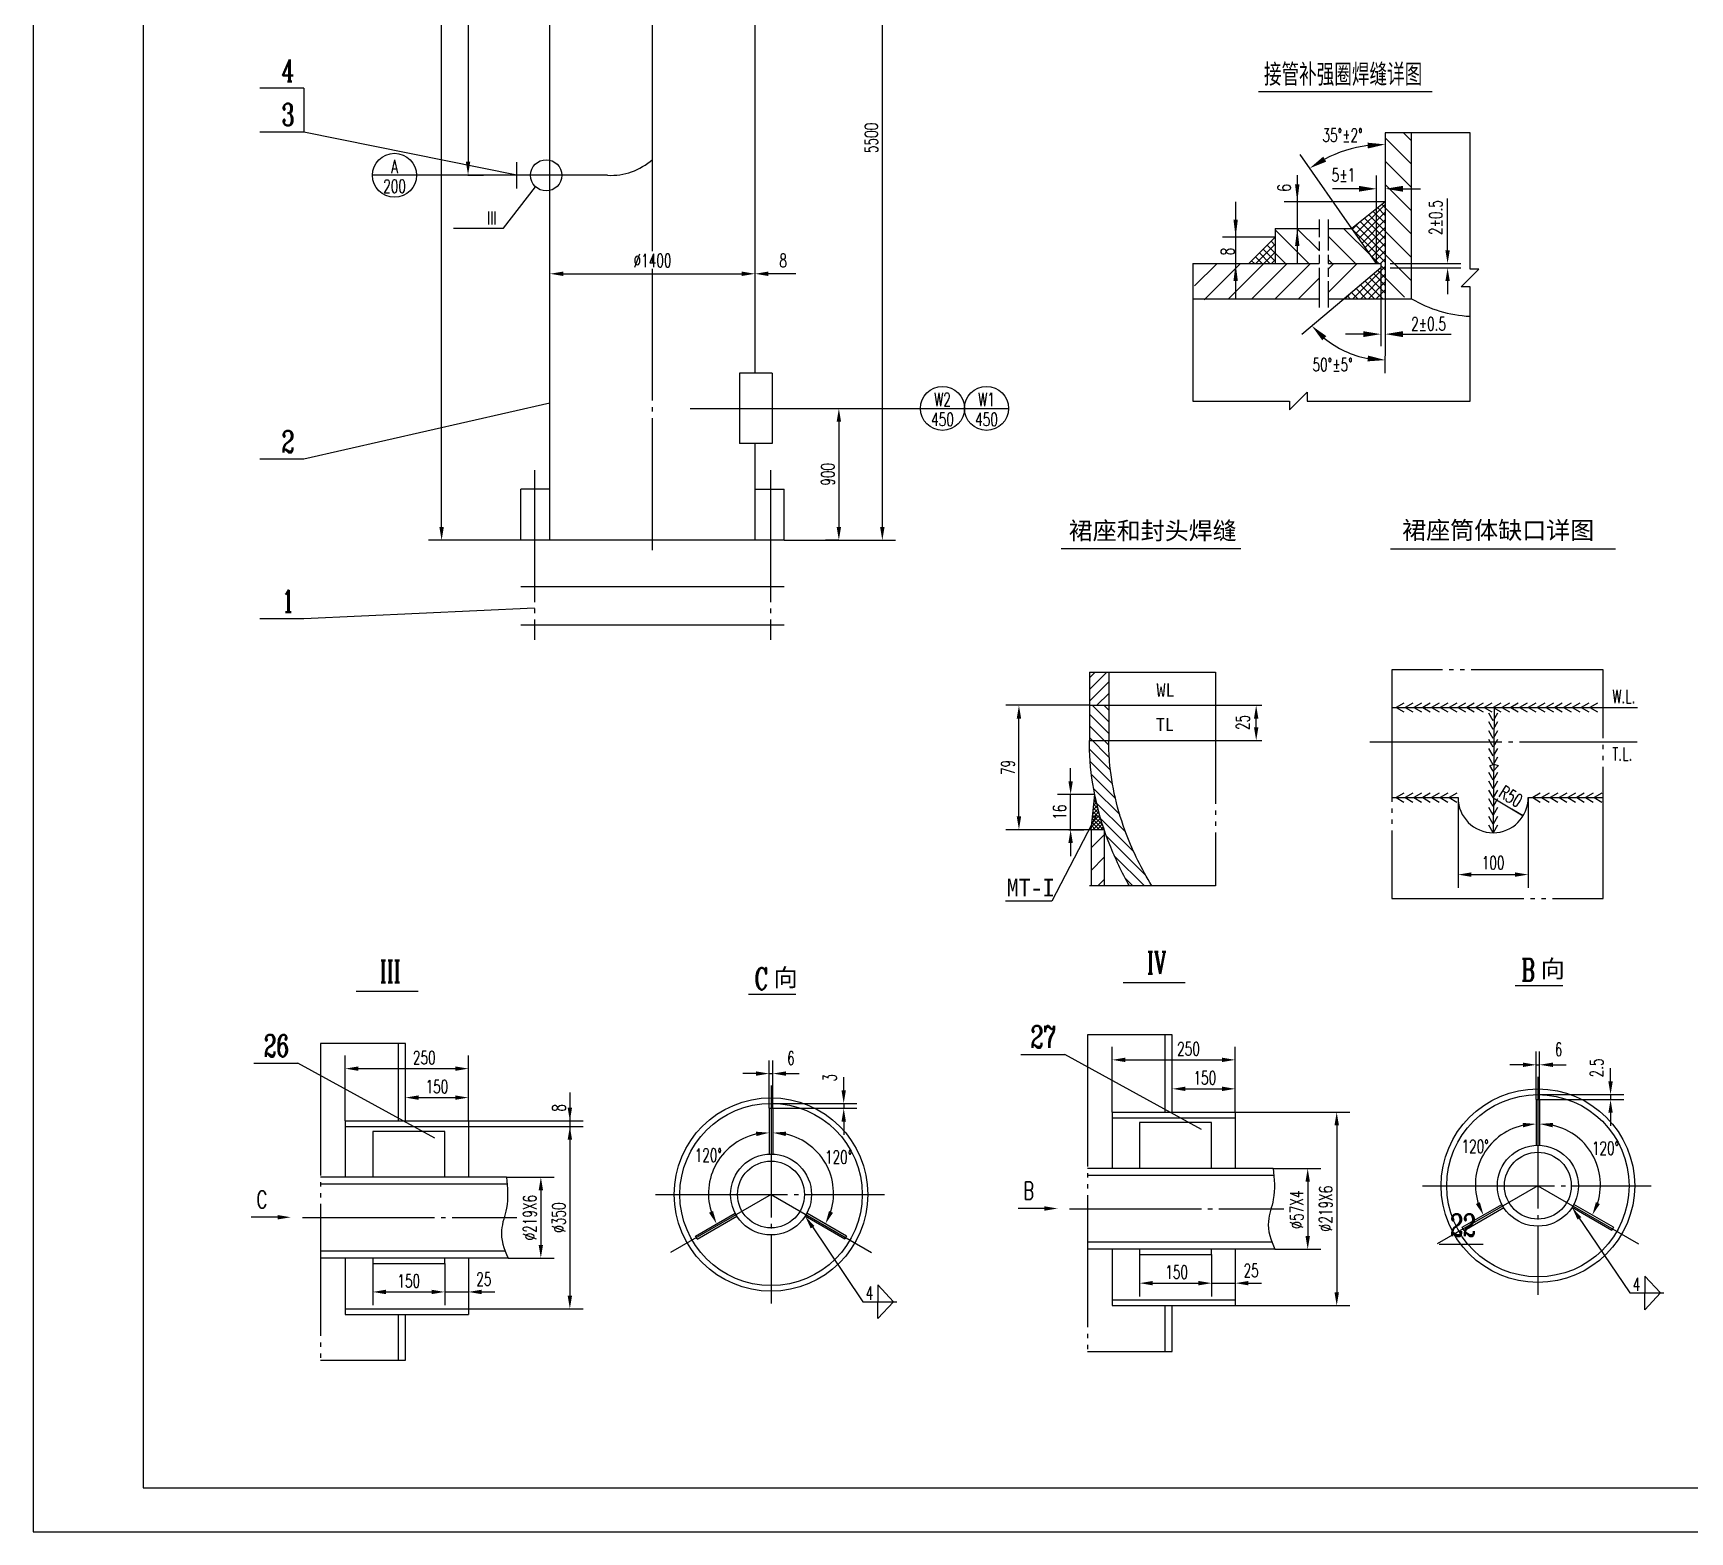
# Model space of a CAD drawing. Header units: inches. Extents: x 12 to 606, y 4 to 845.
# Drawn here: x 11.7 to 388.3, y 3.8 to 344.6 of the extents above; entities that cross this region are included whole.
import ezdxf
from ezdxf.enums import TextEntityAlignment as Align

# ---------------------------------------------------------------- set-up
doc = ezdxf.new("R2010")
doc.units = ezdxf.units.IN
doc.header["$MEASUREMENT"] = 0
doc.linetypes.add('CENTER', pattern=[34, 30, -1.5, 1, -1.5])
doc.linetypes.add('PHANTOM', pattern=[36.5, 30, -1.5, 1, -1.5, 1, -1.5])
for name, color, linetype in [('1', 7, 'Continuous'), ('2', 1, 'CENTER'), ('3', 6, 'Continuous'), ('5', 2, 'PHANTOM'), ('6', 6, 'Continuous')]:
    doc.layers.add(name, color=color, linetype=linetype)
doc.styles.add('HZ3', font='complex.shx', dxfattribs={"width": 0.67, "height": 3, "bigfont": 'hztxt.shx'})
doc.styles.add('HZ4', font='complex', dxfattribs={"width": 0.67, "height": 4, "bigfont": 'hztxt'})
doc.styles.add('HZ5', font='complex', dxfattribs={"width": 0.67, "height": 5, "bigfont": 'hztxt'})
doc.styles.add('ST3', font='SimSun.ttf', dxfattribs={"height": 3})
doc.styles.add('ST4', font='SimSun.ttf', dxfattribs={"height": 4})
doc.styles.add('SZ3', font='complex', dxfattribs={"width": 0.67, "height": 3, "bigfont": 'hztxt'})
doc.styles.add('SZ5', font='complex', dxfattribs={"width": 0.67, "height": 5})

msp = doc.modelspace()

# ---------------------------------------------------------------- hatches: boundary and pattern name
at = {"layer": '3'}
h = msp.add_hatch(dxfattribs=at)
h.set_pattern_fill('ANSI31', color=256, scale=30, angle=90, style=0)
h.set_pattern_definition([(135, (147.61, 242.97), (-2.65165, -2.65165), [])])
h.paths.add_polyline_path([(319.024, 284.247), (322.024, 284.247, 0.4142136), (325.024, 287.247), (325.024, 321.97), (319.024, 321.97)])
h = msp.add_hatch(dxfattribs=at)
h.set_pattern_fill('ANSI31', color=256, scale=15, style=0)
h.set_pattern_definition([(45, (-3965.8233, -2553.2052), (-1.3258252, 1.3258252), [])])
h.paths.add_polyline_path([(256.175, 199.36), (251.775, 199.36), (251.775, 191.789), (256.175, 191.789)])
h = msp.add_hatch(dxfattribs=at)
h.set_pattern_fill('ANSI31', color=256, scale=15, angle=90, style=0)
h.set_pattern_definition([(135, (-3965.8233, -2553.2052), (-1.3258252, -1.3258252), [])])
h.paths.add_polyline_path([(251.775, 183.789), (256.175, 183.789), (256.175, 191.789), (251.775, 191.789)])
edge = h.paths.add_edge_path()
edge.add_spline(control_points=[(265.972, 150.764), (263.658, 154.572), (261.74, 158.451), (258.128, 167.881), (256.83, 173.481), (256.239, 180.664), (256.175, 182.227), (256.175, 183.789)], knot_values=[5.9881377, 5.9881377, 5.9881377, 5.9881377, 6.0939285, 6.0939285, 6.2420691, 6.2420691, 6.2831853, 6.2831853, 6.2831853, 6.2831853], degree=3, periodic=0)
edge.add_line((256.175, 183.789), (251.775, 183.789))
edge.add_spline(control_points=[(251.775, 183.789), (251.775, 182.646), (251.807, 181.503), (252.061, 176.94), (252.539, 173.526), (254.056, 166.759), (255.094, 163.405), (257.651, 156.94), (259.145, 153.825), (260.873, 150.764)], knot_values=[6.0080994, 6.0080994, 6.0080994, 6.0080994, 6.0360216, 6.0360216, 6.1196708, 6.1196708, 6.20332, 6.20332, 6.2831853, 6.2831853, 6.2831853, 6.2831853], degree=3, periodic=0)
edge.add_line((260.873, 150.764), (265.972, 150.764))
h = msp.add_hatch(dxfattribs=at)
h.set_pattern_fill('ANSI37', color=256, scale=5, style=0)
h.set_pattern_definition([(45, (87.58765, -122.55174), (-0.4419417, 0.4419417), []), (135, (87.58765, -122.55174), (-0.4419417, -0.4419417), [])])
edge = h.paths.add_edge_path()
edge.add_spline(control_points=[(255.154, 163.51), (254.416, 165.705), (253.796, 167.917), (253.197, 170.59), (253.102, 171.039), (253.011, 171.487)], knot_values=[6.1166064, 6.1166064, 6.1166064, 6.1166064, 6.171614, 6.171614, 6.1826841, 6.1826841, 6.1826841, 6.1826841], degree=3, periodic=0)
edge.add_line((253.011, 171.487), (252.154, 163.51))
edge.add_line((252.154, 163.51), (255.154, 163.51))

# ---------------------------------------------------------------- linework, layer by layer
at = {"layer": '1'}
for p, q in [((36.72, 834.828), (36.72, 13.828)), ((175.788, 267.313), (175.788, 716.443)), ((129.188, 229.313), (129.188, 401.45)), ((129.188, 229.313), (129.188, 401.45)), ((152.488, 315.913), (152.488, 399.713)), ((319.024, 321.97), (319.024, 284.247)), ((325.024, 284.247), (325.024, 321.97)), ((121.688, 309.313), (121.688, 315.313)), ((142.288, 312.313), (121.688, 312.313)), ((319.024, 306.247), (311.423, 300.247)), ((288.024, 292.247), (294.024, 298.247)), ((294.024, 300.247), (304.024, 300.247)), ((294.024, 300.247), (294.024, 292.247)), ((306.024, 300.247), (311.423, 300.247)), ((317.024, 292.247), (311.423, 300.247)), ((275.292, 292.247), (304.024, 292.247)), ((306.024, 292.247), (317.024, 292.247)), ((318.024, 291.247), (309.682, 284.247)), ((317.024, 292.247), (318.024, 292.247)), ((318.024, 292.247), (318.024, 291.247)), ((275.292, 284.247), (304.024, 284.247)), ((306.024, 284.247), (325.024, 284.247)), ((179.716, 267.313), (172.282, 267.313)), ((172.282, 267.313), (172.282, 251.313)), ((179.716, 267.313), (179.716, 251.313)), ((179.716, 251.313), (172.282, 251.313)), ((175.788, 229.313), (175.788, 251.313)), ((129.188, 240.979), (122.58, 240.979)), ((122.58, 229.313), (122.58, 240.979)), ((175.788, 240.979), (182.395, 240.979)), ((182.395, 229.313), (182.395, 240.979)), ((182.395, 229.313), (122.58, 229.313)), ((122.574, 218.781), (182.395, 218.781)), ((122.574, 210.11), (182.395, 210.11)), ((251.775, 199.36), (251.775, 183.789)), ((256.175, 199.36), (256.175, 183.789)), ((251.775, 191.789), (280.466, 191.789)), ((320.539, 191.271), (368.539, 191.271)), ((343.789, 191.271), (343.539, 162.818)), ((252.154, 163.51), (253.011, 171.487)), ((320.539, 170.792), (335.565, 170.792)), ((351.513, 170.792), (368.539, 170.792)), ((252.154, 163.51), (252.154, 150.891)), ((255.154, 163.51), (252.154, 163.51)), ((255.154, 163.51), (255.154, 150.891)), ((269.028, 99.284), (269.028, 116.884)), ((270.618, 99.284), (270.618, 116.884)), ((94.738, 97.289), (94.738, 114.889)), ((96.328, 97.289), (96.328, 114.889)), ((94.738, 97.289), (94.738, 105.582)), ((96.328, 97.289), (96.328, 105.582)), ((269.028, 99.284), (269.028, 107.577)), ((270.618, 99.284), (270.618, 107.577)), ((353.316, 102.143), (353.316, 91.734)), ((353.316, 102.143), (354.116, 102.143)), ((354.116, 102.143), (354.116, 91.734)), ((179.026, 100.148), (179.826, 100.148)), ((179.026, 100.148), (179.026, 89.739)), ((179.826, 100.148), (179.826, 89.739)), ((256.938, 99.284), (284.938, 99.284)), ((256.938, 99.284), (256.938, 86.484)), ((256.938, 98.004), (284.938, 98.004)), ((284.938, 99.284), (284.938, 86.484)), ((82.647, 97.289), (82.647, 84.489)), ((82.647, 97.289), (110.647, 97.289)), ((82.647, 96.009), (110.647, 96.009)), ((88.895, 94.889), (88.895, 84.489)), ((105.278, 94.889), (88.895, 94.889)), ((105.278, 84.489), (105.278, 94.889)), ((110.647, 97.289), (110.647, 84.489)), ((279.568, 96.884), (263.185, 96.884)), ((263.185, 96.884), (263.185, 86.484)), ((279.568, 86.484), (279.568, 96.884)), ((119.268, 84.489), (77.034, 84.489)), ((119.268, 82.889), (77.034, 82.889)), ((293.558, 86.484), (251.324, 86.484)), ((293.558, 84.884), (251.324, 84.884)), ((162.252, 71.094), (171.266, 76.299)), ((162.652, 70.401), (171.666, 75.606)), ((196.2, 70.401), (187.186, 75.606)), ((196.6, 71.094), (187.586, 76.299)), ((336.542, 73.089), (345.556, 78.294)), ((336.942, 72.396), (345.956, 77.601)), ((370.49, 72.396), (361.476, 77.601)), ((370.89, 73.089), (361.876, 78.294)), ((336.942, 72.396), (336.542, 73.089)), ((370.89, 73.089), (370.49, 72.396)), ((162.652, 70.401), (162.252, 71.094)), ((196.6, 71.094), (196.2, 70.401)), ((293.281, 69.684), (251.324, 69.684)), ((293.943, 68.084), (251.324, 68.084)), ((256.938, 68.084), (256.938, 55.284)), ((263.185, 68.084), (263.185, 66.884)), ((279.568, 66.884), (279.568, 68.084)), ((284.938, 68.084), (284.938, 55.284)), ((118.991, 67.689), (77.034, 67.689)), ((119.653, 66.089), (77.034, 66.089)), ((82.647, 66.089), (82.647, 53.289)), ((88.895, 66.089), (88.895, 64.889)), ((88.895, 64.889), (105.278, 64.889)), ((105.278, 64.889), (105.278, 66.089)), ((110.647, 66.089), (110.647, 53.289)), ((263.185, 66.884), (279.568, 66.884)), ((256.938, 56.564), (284.938, 56.564)), ((82.647, 54.569), (110.647, 54.569)), ((82.647, 53.289), (110.647, 53.289)), ((94.738, 42.889), (94.738, 53.289)), ((96.328, 42.889), (96.328, 53.289)), ((256.938, 55.284), (284.938, 55.284)), ((269.028, 44.884), (269.028, 55.284)), ((270.618, 44.884), (270.618, 55.284)), ((36.72, 13.828), (595.72, 13.828))]:
    msp.add_line(p, q, dxfattribs=at)
for centre, radius in [((179.426, 80.548), 22), ((353.716, 82.543), 22), ((353.716, 82.543), 20.72), ((179.426, 80.548), 20.72), ((353.716, 82.543), 9.2), ((179.426, 80.548), 9.2), ((179.426, 80.548), 7.6), ((353.716, 82.543), 7.6)]:
    msp.add_circle(centre, radius, dxfattribs=at)
for centre, radius, start, end in [((142.947, 326.695), 14.397, 267.37587, 311.5042), ((339.453, 308.247), 28.003, 238.98612, 267.62413), ((343.539, 170.792), 7.974, 180, 0)]:
    msp.add_arc(centre, radius, start, end, dxfattribs=at)
for points, knots in [([(260.873, 150.764), (259.145, 153.825), (257.651, 156.94), (255.094, 163.405), (254.056, 166.759), (252.539, 173.526), (252.061, 176.94), (251.807, 181.503), (251.775, 182.646), (251.775, 183.789)], [6.00809944, 6.00809944, 6.00809944, 6.00809944, 6.08796479, 6.08796479, 6.17161396, 6.17161396, 6.25526313, 6.25526313, 6.28318531, 6.28318531, 6.28318531, 6.28318531]), ([(265.972, 150.764), (263.658, 154.572), (261.74, 158.451), (258.128, 167.881), (256.83, 173.481), (256.239, 180.664), (256.175, 182.227), (256.175, 183.789)], [5.98813769, 5.98813769, 5.98813769, 5.98813769, 6.09392845, 6.09392845, 6.24206908, 6.24206908, 6.28318531, 6.28318531, 6.28318531, 6.28318531])]:
    msp.add_open_spline(points, degree=3, knots=knots, dxfattribs=at)
at = {"layer": '2'}
for p, q in [((152.488, 227.073), (152.488, 733.058)), ((125.692, 245.269), (125.692, 206.7)), ((179.283, 245.269), (179.283, 206.7)), ((251.775, 183.789), (280.466, 183.789)), ((315.539, 183.519), (376.305, 183.519)), ((353.716, 107.343), (353.716, 57.743)), ((179.426, 105.348), (179.426, 55.748)), ((153.181, 80.548), (205.181, 80.548)), ((179.426, 80.548), (156.563, 67.348)), ((179.426, 80.548), (202.289, 67.348)), ((327.471, 82.543), (379.471, 82.543)), ((353.716, 82.543), (330.853, 69.343)), ((353.716, 82.543), (376.579, 69.343)), ((247.235, 77.284), (295.96, 77.284)), ((72.944, 75.289), (121.67, 75.289))]:
    msp.add_line(p, q, dxfattribs=at)
at = {"layer": '3'}
for p, q in [((104.56, 232.313), (104.56, 727.359)), ((204.724, 409.313), (204.724, 232.313)), ((110.567, 399.54), (110.567, 315.403)), ((73.221, 332.11), (63.221, 332.11)), ((73.221, 332.11), (73.221, 322.11)), ((290.182, 331.396), (329.678, 331.396)), ((73.221, 322.11), (63.221, 322.11)), ((121.688, 312.313), (73.221, 322.11)), ((338.292, 321.97), (319.024, 321.97)), ((338.292, 290.97), (338.292, 321.97)), ((311.423, 300.247), (299.685, 317.01)), ((98.858, 312.313), (88.858, 312.313)), ((121.688, 312.313), (98.858, 312.313)), ((110.552, 312.313), (114.11, 312.313)), ((118.634, 300.306), (125.906, 309.71)), ((299.024, 312.367), (299.024, 292.247)), ((309.024, 309.247), (307.024, 309.247)), ((313.024, 309.247), (309.024, 309.247)), ((317.024, 292.31), (317.024, 312.247)), ((323.024, 309.247), (327.024, 309.247)), ((285.024, 306.247), (285.024, 284.247)), ((319.024, 306.247), (296.024, 306.247)), ((333.196, 298.247), (333.196, 307.047)), ((107.237, 300.306), (118.634, 300.306)), ((294.024, 298.247), (282.024, 298.247)), ((333.196, 295.247), (333.196, 298.247)), ((275.292, 292.247), (275.292, 260.97)), ((318.024, 291.247), (318.024, 273.478)), ((320.157, 292.247), (336.196, 292.247)), ((320.157, 291.247), (336.196, 291.247)), ((336.292, 286.97), (340.292, 290.97)), ((340.292, 290.97), (338.292, 290.97)), ((132.188, 289.916), (172.788, 289.916)), ((185.044, 289.916), (178.788, 289.916)), ((333.196, 288.247), (333.196, 285.247)), ((338.292, 286.97), (336.292, 286.97)), ((338.292, 260.97), (338.292, 286.97)), ((300.038, 276.155), (309.634, 284.207)), ((319.024, 284.247), (319.024, 271.247)), ((314.024, 276.192), (310.024, 276.192)), ((323.024, 276.192), (334.024, 276.192)), ((319.024, 267.301), (319.024, 271.185)), ((129.188, 260.498), (73.221, 247.743)), ((275.292, 260.97), (297.292, 260.97)), ((297.292, 258.97), (301.292, 262.97)), ((297.292, 260.97), (297.292, 258.97)), ((301.292, 262.97), (301.292, 260.97)), ((301.292, 260.97), (338.292, 260.97)), ((161.073, 259.313), (213.401, 259.313)), ((194.844, 259.313), (197.844, 259.313)), ((194.844, 256.313), (194.844, 232.313)), ((213.401, 259.313), (223.401, 259.313)), ((223.401, 259.313), (233.401, 259.313)), ((73.221, 247.743), (63.221, 247.743)), ((122.58, 229.313), (101.56, 229.313)), ((182.395, 229.313), (207.724, 229.313)), ((194.844, 229.313), (191.844, 229.313)), ((245.363, 227.461), (286.215, 227.461)), ((320.233, 227.386), (371.361, 227.386)), ((73.221, 211.442), (63.221, 211.442)), ((125.692, 213.894), (73.221, 211.442)), ((323.271, 192.271), (321.539, 191.271)), ((325.271, 192.271), (323.539, 191.271)), ((327.271, 192.271), (325.539, 191.271)), ((329.271, 192.271), (327.539, 191.271)), ((331.271, 192.271), (329.539, 191.271)), ((333.271, 192.271), (331.539, 191.271)), ((335.271, 192.271), (333.539, 191.271)), ((337.271, 192.271), (335.539, 191.271)), ((339.271, 192.271), (337.539, 191.271)), ((341.271, 192.271), (339.539, 191.271)), ((343.271, 192.271), (341.539, 191.271)), ((345.271, 192.271), (343.539, 191.271)), ((347.271, 192.271), (345.539, 191.271)), ((349.271, 192.271), (347.539, 191.271)), ((351.271, 192.271), (349.539, 191.271)), ((353.271, 192.271), (351.539, 191.271)), ((355.271, 192.271), (353.539, 191.271)), ((357.271, 192.271), (355.539, 191.271)), ((359.271, 192.271), (357.539, 191.271)), ((361.271, 192.271), (359.539, 191.271)), ((363.271, 192.271), (361.539, 191.271)), ((365.271, 192.271), (363.539, 191.271)), ((367.271, 192.271), (365.539, 191.271)), ((251.775, 191.789), (232.776, 191.789)), ((235.776, 166.51), (235.776, 188.789)), ((280.466, 191.789), (290.971, 191.789)), ((289.692, 186.789), (289.692, 188.789)), ((321.539, 191.271), (323.271, 190.271)), ((323.539, 191.271), (325.271, 190.271)), ((325.539, 191.271), (327.271, 190.271)), ((327.539, 191.271), (329.271, 190.271)), ((329.539, 191.271), (331.271, 190.271)), ((331.539, 191.271), (333.271, 190.271)), ((333.539, 191.271), (335.271, 190.271)), ((335.539, 191.271), (337.271, 190.271)), ((337.539, 191.271), (339.271, 190.271)), ((339.539, 191.271), (341.271, 190.271)), ((341.539, 191.271), (343.271, 190.271)), ((343.539, 188.271), (342.539, 190.003)), ((343.539, 191.271), (345.271, 190.271)), ((344.539, 190.003), (343.539, 188.271)), ((345.539, 191.271), (347.271, 190.271)), ((347.539, 191.271), (349.271, 190.271)), ((349.539, 191.271), (351.271, 190.271)), ((351.539, 191.271), (353.271, 190.271)), ((353.539, 191.271), (355.271, 190.271)), ((355.539, 191.271), (357.271, 190.271)), ((357.539, 191.271), (359.271, 190.271)), ((359.539, 191.271), (361.271, 190.271)), ((361.539, 191.271), (363.271, 190.271)), ((363.539, 191.271), (365.271, 190.271)), ((365.539, 191.271), (367.271, 190.271)), ((368.539, 191.271), (376.337, 191.271)), ((343.539, 186.271), (342.539, 188.003)), ((343.539, 184.271), (342.539, 186.003)), ((344.539, 188.003), (343.539, 186.271)), ((344.539, 186.003), (343.539, 184.271)), ((280.466, 183.789), (290.971, 183.789)), ((343.539, 182.271), (342.539, 184.003)), ((343.539, 180.271), (342.539, 182.003)), ((344.539, 184.003), (343.539, 182.271)), ((344.539, 182.003), (343.539, 180.271)), ((247.522, 174.487), (247.522, 177.487)), ((343.539, 178.271), (342.539, 180.003)), ((343.789, 178.359), (342.789, 178.003)), ((343.539, 176.792), (342.789, 178.091)), ((344.539, 180.003), (343.539, 178.271)), ((344.789, 178.091), (343.539, 176.792)), ((344.789, 178.003), (343.789, 178.359)), ((343.539, 174.792), (342.539, 176.524)), ((343.539, 172.792), (342.539, 174.524)), ((344.539, 176.524), (343.539, 174.792)), ((344.539, 174.524), (343.539, 172.792)), ((253.011, 171.487), (244.522, 171.487)), ((247.522, 163.51), (247.522, 171.487)), ((323.271, 171.792), (321.539, 170.792)), ((321.539, 170.792), (323.271, 169.792)), ((325.271, 171.792), (323.539, 170.792)), ((323.539, 170.792), (325.271, 169.792)), ((327.271, 171.792), (325.539, 170.792)), ((325.539, 170.792), (327.271, 169.792)), ((329.271, 171.792), (327.539, 170.792)), ((327.539, 170.792), (329.271, 169.792)), ((331.271, 171.792), (329.539, 170.792)), ((329.539, 170.792), (331.271, 169.792)), ((333.271, 171.792), (331.539, 170.792)), ((331.539, 170.792), (333.271, 169.792)), ((335.271, 171.792), (333.539, 170.792)), ((333.539, 170.792), (335.271, 169.792)), ((343.539, 170.792), (342.539, 172.524)), ((343.539, 168.792), (342.539, 170.524)), ((344.539, 172.524), (343.539, 170.792)), ((344.539, 170.524), (343.539, 168.792)), ((354.271, 171.792), (352.539, 170.792)), ((352.539, 170.792), (354.271, 169.792)), ((356.271, 171.792), (354.539, 170.792)), ((354.539, 170.792), (356.271, 169.792)), ((358.271, 171.792), (356.539, 170.792)), ((356.539, 170.792), (358.271, 169.792)), ((360.271, 171.792), (358.539, 170.792)), ((358.539, 170.792), (360.271, 169.792)), ((362.271, 171.792), (360.539, 170.792)), ((360.539, 170.792), (362.271, 169.792)), ((364.271, 171.792), (362.539, 170.792)), ((362.539, 170.792), (364.271, 169.792)), ((366.271, 171.792), (364.539, 170.792)), ((364.539, 170.792), (366.271, 169.792)), ((368.271, 171.792), (366.539, 170.792)), ((366.539, 170.792), (368.271, 169.792)), ((253.387, 166.802), (243.241, 147.278)), ((343.539, 166.792), (342.539, 168.524)), ((343.539, 164.792), (342.539, 166.524)), ((344.539, 168.524), (343.539, 166.792)), ((344.539, 166.524), (343.539, 164.792)), ((350.358, 166.659), (347.779, 168.191)), ((252.154, 163.51), (232.776, 163.51)), ((247.102, 163.51), (250.522, 163.51)), ((252.154, 159.347), (255.154, 162.347)), ((343.539, 162.792), (342.539, 164.524)), ((344.539, 164.524), (343.539, 162.792)), ((247.522, 160.51), (247.522, 157.51)), ((252.154, 154.256), (255.154, 157.256)), ((253.881, 150.891), (255.154, 152.165)), ((243.241, 147.278), (232.74, 147.278)), ((273.542, 128.694), (259.424, 128.694)), ((348.584, 128.106), (359.376, 128.106)), ((99.252, 126.699), (85.134, 126.699)), ((174.294, 126.111), (185.086, 126.111)), ((256.938, 99.284), (256.938, 114.165)), ((284.938, 107.577), (284.938, 114.165)), ((353.316, 102.143), (353.316, 113.042)), ((354.116, 102.143), (354.116, 113.042)), ((61.909, 110.384), (71.909, 110.384)), ((103.007, 93.321), (71.909, 110.384)), ((82.647, 97.289), (82.647, 112.17)), ((110.647, 105.582), (110.647, 112.17)), ((179.026, 100.148), (179.026, 111.047)), ((179.826, 100.148), (179.826, 111.047)), ((236.199, 112.379), (246.199, 112.379)), ((277.297, 95.316), (246.199, 112.379)), ((259.938, 111.165), (281.938, 111.165)), ((350.316, 110.042), (347.316, 110.042)), ((353.316, 110.042), (354.116, 110.042)), ((357.116, 110.042), (360.116, 110.042)), ((370.234, 106.263), (370.234, 109.263)), ((85.647, 109.17), (107.647, 109.17)), ((110.647, 97.289), (110.647, 105.582)), ((176.026, 108.047), (173.026, 108.047)), ((179.026, 108.047), (179.826, 108.047)), ((182.826, 108.047), (185.826, 108.047)), ((195.944, 104.268), (195.944, 107.268)), ((284.938, 99.284), (284.938, 107.577)), ((99.328, 102.582), (107.647, 102.582)), ((133.705, 103.745), (133.705, 56.289)), ((273.618, 104.577), (281.938, 104.577)), ((353.716, 103.263), (373.234, 103.263)), ((354.116, 102.143), (373.234, 102.143)), ((370.234, 103.263), (370.234, 102.143)), ((179.426, 101.268), (198.944, 101.268)), ((179.826, 100.148), (198.944, 100.148)), ((195.944, 101.268), (195.944, 100.148)), ((284.938, 99.284), (310.995, 99.284)), ((370.234, 99.143), (370.234, 96.143)), ((110.647, 97.289), (136.705, 97.289)), ((110.647, 96.009), (136.705, 96.009)), ((195.944, 97.148), (195.944, 94.148)), ((307.995, 96.284), (307.995, 58.284)), ((119.268, 84.489), (130.111, 84.489)), ((293.558, 86.484), (304.401, 86.484)), ((301.401, 83.484), (301.401, 71.084)), ((127.111, 81.489), (127.111, 69.089)), ((67.283, 75.372), (61.277, 75.372)), ((241.573, 77.367), (235.567, 77.367)), ((362.818, 75.611), (374.582, 58.166)), ((188.528, 73.616), (200.292, 56.171)), ((284.938, 68.084), (284.938, 57.385)), ((293.943, 68.084), (304.401, 68.084)), ((341.244, 69.205), (331.244, 69.205)), ((88.895, 64.889), (88.895, 55.39)), ((105.278, 64.889), (105.278, 55.39)), ((110.647, 66.089), (110.647, 55.39)), ((119.653, 66.089), (130.111, 66.089)), ((263.185, 66.884), (263.185, 57.385)), ((279.568, 66.884), (279.568, 57.385)), ((266.185, 60.385), (276.568, 60.385)), ((279.568, 60.385), (284.938, 60.385)), ((287.938, 60.385), (290.938, 60.385)), ((378.02, 61.975), (378.02, 58.166)), ((378.02, 61.975), (381.582, 58.166)), ((91.895, 58.39), (102.278, 58.39)), ((105.278, 58.39), (110.647, 58.39)), ((113.647, 58.39), (116.647, 58.39)), ((203.729, 59.98), (207.292, 56.171)), ((203.729, 59.98), (203.729, 56.171)), ((374.582, 58.166), (382.319, 58.166)), ((378.02, 54.358), (378.02, 58.166)), ((378.02, 54.358), (381.582, 58.166)), ((110.647, 54.569), (136.705, 54.569)), ((200.292, 56.171), (208.029, 56.171)), ((203.729, 52.363), (207.292, 56.171)), ((203.729, 52.363), (203.729, 56.171)), ((284.938, 55.284), (310.995, 55.284))]:
    msp.add_line(p, q, dxfattribs=at)
at = {"layer": '3', "color": 6}
for p, q in [((312.303, 298.99), (319.024, 305.712)), ((319.024, 304.939), (318.293, 305.67)), ((311.575, 300.03), (313.176, 301.631)), ((313.031, 297.951), (319.024, 303.944)), ((319.024, 296.1), (313.353, 301.771)), ((313.759, 296.911), (319.024, 302.176)), ((319.024, 297.868), (314.341, 302.551)), ((319.024, 299.636), (315.329, 303.331)), ((319.024, 301.403), (316.317, 304.111)), ((319.024, 303.171), (317.305, 304.89)), ((301.664, 292.247), (294.024, 299.887)), ((304.103, 295.111), (298.967, 300.247)), ((312.271, 292.247), (306.024, 298.494)), ((315.741, 294.08), (309.574, 300.247)), ((319.024, 292.565), (311.612, 299.977)), ((319.024, 294.332), (312.365, 300.991)), ((314.487, 295.871), (319.024, 300.409)), ((315.215, 294.831), (319.024, 298.641)), ((291.057, 292.247), (289.541, 293.764)), ((289.65, 292.247), (294.024, 296.622)), ((292.825, 292.247), (290.425, 294.648)), ((294.024, 292.816), (291.309, 295.532)), ((291.418, 292.247), (294.024, 294.854)), ((294.024, 294.608), (292.2, 296.432)), ((294.024, 296.354), (293.078, 297.301)), ((296.361, 292.247), (294.024, 294.584)), ((317.574, 292.247), (315.741, 294.08)), ((315.943, 293.792), (319.024, 296.873)), ((316.671, 292.752), (319.024, 295.105)), ((275.708, 287.144), (280.811, 292.247)), ((277.884, 284.017), (286.114, 292.247)), ((283.418, 284.247), (291.418, 292.247)), ((289.29, 292.247), (288.657, 292.88)), ((288.721, 284.247), (296.721, 292.247)), ((293.186, 292.247), (294.024, 293.086)), ((294.024, 284.247), (302.024, 292.247)), ((306.024, 285.641), (312.631, 292.247)), ((306.024, 290.944), (307.328, 292.247)), ((306.967, 292.247), (306.051, 293.164)), ((311.68, 284.247), (319.024, 291.592)), ((319.024, 289.029), (317.362, 290.692)), ((317.934, 292.247), (319.024, 293.337)), ((319.024, 290.797), (318.024, 291.797)), ((299.328, 284.247), (304.024, 288.944)), ((314.704, 284.247), (312.414, 286.537)), ((313.448, 284.247), (319.024, 289.824)), ((316.592, 284.247), (313.503, 287.336)), ((318.492, 284.247), (314.472, 288.267)), ((315.216, 284.247), (319.024, 288.056)), ((319.024, 285.494), (315.44, 289.078)), ((319.024, 287.261), (316.401, 289.885)), ((316.984, 284.247), (319.024, 286.288)), ((309.934, 284.247), (311.249, 285.562)), ((311.05, 284.247), (310.426, 284.871)), ((312.804, 284.247), (311.385, 285.666))]:
    msp.add_line(p, q, dxfattribs=at)
at = {"layer": '3'}
msp.add_lwpolyline([(11.72, 3.828), (605.72, 3.828), (605.72, 844.828), (11.72, 844.828)], close=True, dxfattribs=at)
for points in [[(299.024, 306.247, 0, 1, 0), (299.024, 310.247, 1, 1, 0)], [(285.024, 298.247, 0, 1, 0), (285.024, 302.247, 1, 1, 0)], [(299.024, 300.247, 0, 1, 0), (299.024, 296.247, 1, 1, 0)], [(285.024, 292.247, 0, 1, 0), (285.024, 288.247, 1, 1, 0)]]:
    msp.add_lwpolyline(points, format="xyseb", dxfattribs=at)
for centre, radius in [((93.858, 312.313), 5), ((128.323, 312.313), 3.552), ((218.401, 259.313), 5), ((228.401, 259.313), 5)]:
    msp.add_circle(centre, radius, dxfattribs=at)
for centre, radius, start, end in [((319.024, 289.391), 29.945, 97.65924, 117.34076), ((319.024, 292.086), 21.785, 230.53502, 259.46498), ((179.026, 80.779), 13.814, 99.96688, 200.03312), ((179.826, 80.779), 13.814, 339.96688, 80.03312), ((353.316, 82.774), 13.814, 99.96688, 200.03312), ((354.116, 82.774), 13.814, 339.96688, 80.03312)]:
    msp.add_arc(centre, radius, start, end, dxfattribs=at)
for points in [[(119.268, 84.489), (119.503, 82.115), (119.908, 78.034), (117.45, 71.941), (118.706, 68.2), (119.653, 66.089)], [(293.558, 86.484), (293.793, 84.11), (294.198, 80.029), (291.74, 73.936), (292.996, 70.195), (293.943, 68.084)]]:
    msp.add_open_spline(points, degree=3, knots=[0, 0, 0, 0, 7.0745809, 12.164307, 18.7901471, 18.7901471, 18.7901471, 18.7901471], dxfattribs=at)
for points in [[(305.616, 315.42), (304.926, 316.561), (301.849, 313.92)], [(315.078, 318.403), (314.989, 319.734), (319.024, 319.336)], [(110.067, 315.403), (111.067, 315.403), (110.567, 312.403)], [(313.024, 308.581), (313.024, 309.914), (317.024, 309.247)], [(323.024, 308.581), (323.024, 309.914), (319.024, 309.247)], [(332.696, 295.247), (333.696, 295.247), (333.196, 292.247)], [(132.188, 290.416), (132.188, 289.416), (129.188, 289.916)], [(172.788, 290.416), (172.788, 289.416), (175.788, 289.916)], [(178.788, 290.416), (178.788, 289.416), (175.788, 289.916)], [(332.696, 288.247), (333.696, 288.247), (333.196, 291.247)], [(305.647, 275.742), (304.708, 274.794), (302.336, 278.083)], [(314.024, 275.525), (314.024, 276.858), (318.024, 276.192)], [(323.024, 275.525), (323.024, 276.858), (319.024, 276.192)], [(315.102, 271.332), (314.98, 270.005), (319.024, 270.301)], [(194.344, 256.313), (195.344, 256.313), (194.844, 259.313)], [(104.06, 232.313), (105.06, 232.313), (104.56, 229.313)], [(194.344, 232.313), (195.344, 232.313), (194.844, 229.313)], [(204.224, 232.313), (205.224, 232.313), (204.724, 229.313)], [(235.276, 188.789), (236.276, 188.789), (235.776, 191.789)], [(289.192, 188.789), (290.192, 188.789), (289.692, 191.789)], [(289.192, 186.789), (290.192, 186.789), (289.692, 183.789)], [(247.022, 174.487), (248.022, 174.487), (247.522, 171.487)], [(235.276, 166.51), (236.276, 166.51), (235.776, 163.51)], [(247.022, 160.51), (248.022, 160.51), (247.522, 163.51)], [(85.647, 109.67), (85.647, 108.67), (82.647, 109.17)], [(107.647, 109.67), (107.647, 108.67), (110.647, 109.17)], [(259.938, 111.665), (259.938, 110.665), (256.938, 111.165)], [(281.938, 111.665), (281.938, 110.665), (284.938, 111.165)], [(350.316, 110.542), (350.316, 109.542), (353.316, 110.042)], [(357.116, 110.542), (357.116, 109.542), (354.116, 110.042)], [(176.026, 108.547), (176.026, 107.547), (179.026, 108.047)], [(182.826, 108.547), (182.826, 107.547), (179.826, 108.047)], [(369.734, 106.263), (370.734, 106.263), (370.234, 103.263)], [(99.328, 103.082), (99.328, 102.082), (96.328, 102.582)], [(107.647, 103.082), (107.647, 102.082), (110.647, 102.582)], [(195.444, 104.268), (196.444, 104.268), (195.944, 101.268)], [(273.618, 105.077), (273.618, 104.077), (270.618, 104.577)], [(281.938, 105.077), (281.938, 104.077), (284.938, 104.577)], [(369.734, 99.143), (370.734, 99.143), (370.234, 102.143)], [(133.205, 100.289), (134.205, 100.289), (133.705, 97.289)], [(195.444, 97.148), (196.444, 97.148), (195.944, 100.148)], [(307.495, 96.284), (308.495, 96.284), (307.995, 99.284)], [(133.205, 93.009), (134.205, 93.009), (133.705, 96.009)], [(175.994, 94.83), (176.081, 93.834), (179.026, 94.593)], [(182.858, 94.83), (182.771, 93.834), (179.826, 94.593)], [(350.284, 96.825), (350.371, 95.829), (353.316, 96.588)], [(357.148, 96.825), (357.062, 95.829), (354.116, 96.588)], [(126.611, 81.489), (127.611, 81.489), (127.111, 84.489)], [(300.901, 83.484), (301.901, 83.484), (301.401, 86.484)], [(67.283, 75.872), (67.283, 74.872), (70.283, 75.372)], [(166.247, 76.802), (165.341, 76.379), (167.063, 73.872)], [(188.449, 72.839), (189.278, 73.398), (187.186, 75.606)], [(192.605, 76.802), (193.511, 76.379), (191.79, 73.872)], [(241.573, 77.867), (241.573, 76.867), (244.573, 77.367)], [(340.537, 78.797), (339.631, 78.374), (341.353, 75.867)], [(362.739, 74.834), (363.568, 75.393), (361.476, 77.601)], [(366.895, 78.797), (367.801, 78.374), (366.08, 75.867)], [(126.611, 69.089), (127.611, 69.089), (127.111, 66.089)], [(300.901, 71.084), (301.901, 71.084), (301.401, 68.084)], [(266.185, 60.885), (266.185, 59.885), (263.185, 60.385)], [(276.568, 60.885), (276.568, 59.885), (279.568, 60.385)], [(287.938, 60.885), (287.938, 59.885), (284.938, 60.385)], [(91.895, 58.89), (91.895, 57.89), (88.895, 58.39)], [(102.278, 58.89), (102.278, 57.89), (105.278, 58.39)], [(113.647, 58.89), (113.647, 57.89), (110.647, 58.39)], [(133.205, 57.569), (134.205, 57.569), (133.705, 54.569)], [(307.495, 58.284), (308.495, 58.284), (307.995, 55.284)]]:
    msp.add_solid(points, dxfattribs=at)
at = {"layer": '5'}
for p, q in [((304.024, 302.247), (304.024, 298.247)), ((306.024, 302.247), (306.024, 295.247)), ((304.024, 297.247), (304.024, 295.247)), ((304.024, 294.247), (304.024, 292.247)), ((306.024, 294.247), (306.024, 292.247)), ((304.024, 291.247), (304.024, 282.247)), ((306.024, 291.247), (306.024, 289.247)), ((306.024, 288.247), (306.024, 282.247)), ((320.539, 199.837), (320.539, 147.824)), ((368.539, 199.837), (320.539, 199.837)), ((368.539, 147.824), (368.539, 199.837)), ((251.775, 199.36), (280.466, 199.36)), ((280.466, 199.36), (280.466, 150.764)), ((280.466, 150.764), (251.775, 150.764)), ((320.539, 147.824), (368.539, 147.824)), ((251.324, 116.884), (251.324, 44.884)), ((270.618, 116.884), (251.324, 116.884)), ((96.328, 114.889), (77.034, 114.889)), ((77.034, 114.889), (77.034, 42.889)), ((77.034, 42.889), (96.328, 42.889)), ((251.324, 44.884), (270.618, 44.884))]:
    msp.add_line(p, q, dxfattribs=at)
at = {"layer": '6'}
for p, q in [((335.565, 170.792), (335.565, 150.292)), ((343.539, 170.715), (350.381, 166.646)), ((351.513, 170.792), (351.513, 150.292)), ((338.565, 153.292), (348.513, 153.292))]:
    msp.add_line(p, q, dxfattribs=at)
for points in [[(338.565, 153.792), (338.565, 152.792), (335.565, 153.292)], [(348.513, 153.792), (348.513, 152.792), (351.513, 153.292)]]:
    msp.add_solid(points, dxfattribs=at)

# ---------------------------------------------------------------- texts
at = {"layer": '3', "width": 0.67}
for s, height, style, p in [('4', 5, 'SZ5', (68.221, 333.61)), ('3', 5, 'SZ5', (68.221, 323.61)), ('35%%d%%P2%%d', 3, 'HZ3', (304.755, 319.926)), ('5%%P1', 3, 'HZ3', (306.849, 310.878)), ('III', 3, 'SZ3', (114.903, 301.091)), ('2%%P0.5', 3, 'HZ3', (324.919, 277.036)), ('50%%d%%P5%%d', 3, 'HZ3', (302.491, 267.746)), ('2', 5, 'SZ5', (68.221, 249.243)), ('1', 5, 'SZ5', (68.221, 212.942)), ('IV', 5, 'SZ5', (264.867, 130.744)), ('III', 5, 'SZ5', (90.509, 128.749)), ('26', 5, 'SZ5', (64.153, 111.884)), ('27', 5, 'SZ5', (238.443, 113.879)), ('250', 3, 'SZ3', (271.728, 112.165)), ('6', 3, 'SZ3', (357.567, 112.05)), ('150', 3, 'SZ3', (275.433, 105.577)), ('22', 5, 'SZ5', (333.827, 71.05)), ('150', 3, 'SZ3', (269.032, 61.385)), ('25', 3, 'SZ3', (286.818, 61.777))]:
    msp.add_text(s, height=height, dxfattribs=dict(at, style=style)).set_placement(p)
at = {"layer": '3', "style": 'SZ3', "width": 0.67}
for s, p in [('A', (93.858, 312.813)), ('200', (93.858, 308.313)), ('W2', (218.401, 259.813)), ('W1', (228.401, 259.813)), ('450', (218.401, 255.313)), ('450', (228.401, 255.313))]:
    msp.add_text(s, height=3, dxfattribs=at).set_placement(p, align=Align.CENTER)
for s, p in [('6', (297.561, 308.581)), ('25', (288.136, 186.162)), ('2.5', (368.574, 107.175)), ('57X4', (300.401, 74.556)), ('219X6', (306.995, 73.934)), ('∅', (300.401, 72.737)), ('∅', (306.995, 72.115))]:
    msp.add_text(s, height=3, rotation=90, dxfattribs=at).set_placement(p)
at = {"layer": '3', "style": 'HZ3', "width": 0.67}
msp.add_text('2%%P0.5', height=3, rotation=90, dxfattribs=at).set_placement((330.496, 302.692), align=Align.MIDDLE_CENTER)
at = {"layer": '3', "style": 'SZ3', "width": 0.67}
msp.add_text('8', height=3, rotation=90, dxfattribs=at).set_placement((284.682, 294.968), align=Align.CENTER)
at = {"layer": '3', "style": 'ST4'}
for s, p in [('裙座和封头焊缝', (266.169, 229.495)), ('MT-I', (238.426, 148.339))]:
    msp.add_text(s, height=4, dxfattribs=at).set_placement(p, align=Align.CENTER)
at = {"layer": '3', "style": 'ST3'}
for s, height, p in [('裙座筒体缺口详图', 4, (322.868, 229.605)), ('WL', 3, (267.04, 193.77)), ('TL', 3, (266.907, 185.933))]:
    msp.add_text(s, height=height, dxfattribs=at).set_placement(p)
at = {"layer": '3', "width": 0.67}
for s, height, style, p in [('C', 5, 'SZ5', (178.736, 129.623)), ('B', 5, 'SZ5', (353.093, 131.618)), ('B', 4, 'HZ4', (239.206, 81.413)), ('C', 4, 'HZ4', (64.916, 79.418))]:
    msp.add_text(s, height=height, dxfattribs=dict(at, style=style)).set_placement(p, align=Align.MIDDLE_RIGHT)
at = {"layer": '3', "style": 'SZ3', "width": 0.67}
for p in [(165.171, 89.496), (194.792, 89.062), (339.461, 91.491), (369.083, 91.057)]:
    msp.add_text('120%%D', height=3, dxfattribs=at).set_placement(p, align=Align.MIDDLE_CENTER)
for p in [(376.092, 60.124), (201.802, 58.129)]:
    msp.add_text('4', height=3, dxfattribs=at).set_placement(p, align=Align.MIDDLE)
at = {"layer": '3', "char_height": 3, "attachment_point": 5, "rotation": 90, "style": 'SZ3'}
for s, insert in [('\\A1;5500', (202.224, 320.813)), ('\\A1;900', (192.344, 244.313)), ('79', (233.276, 177.65)), ('\\A1;16', (245.022, 167.499)), ('3', (192.784, 107.094)), ('8', (131.205, 100.233)), ('%%C219X6', (124.611, 75.289)), ('%%C350', (131.205, 75.289))]:
    msp.add_mtext(s, dxfattribs=dict(at, insert=insert))
at = {"layer": '3', "char_height": 3, "attachment_point": 5, "style": 'SZ3'}
for s, insert in [('%%C1400', (152.488, 292.939)), ('8', (182.183, 292.939)), ('\\A1;250', (100.613, 111.67)), ('6', (183.947, 111.555)), ('\\A1;150', (103.487, 105.082)), ('\\A1;150', (97.087, 60.89)), ('\\A1;25', (114.155, 61.282))]:
    msp.add_mtext(s, dxfattribs=dict(at, insert=insert))
at = {"layer": '6', "color": 6, "style": 'HZ5', "width": 0.8}
for s, p in [('接', (291.445, 332.683)), ('管', (295.445, 332.683)), ('补', (299.445, 332.683)), ('强', (303.445, 332.683)), ('圈', (307.445, 332.683)), ('焊', (311.445, 332.683)), ('缝', (315.445, 332.683)), ('详', (319.445, 332.683)), ('图', (323.445, 332.683))]:
    msp.add_text(s, height=5, dxfattribs=at).set_placement(p)
at = {"layer": '6', "style": 'SZ3', "width": 0.67}
for s, p in [('W.L.', (370.63, 192.288)), ('T.L.', (370.63, 179.222))]:
    msp.add_text(s, height=3, dxfattribs=at).set_placement(p)
msp.add_text('R50', height=3, rotation=328.78376, dxfattribs=at).set_placement((344.547, 171.163))
msp.add_text('100', height=3, dxfattribs=at).set_placement((343.539, 155.992), align=Align.MIDDLE)
at = {"layer": '6', "style": 'ST4'}
for p in [(180.019, 127.882), (354.377, 129.877)]:
    msp.add_text('向', height=4, dxfattribs=at).set_placement(p)

doc.saveas('drawing.dxf')
